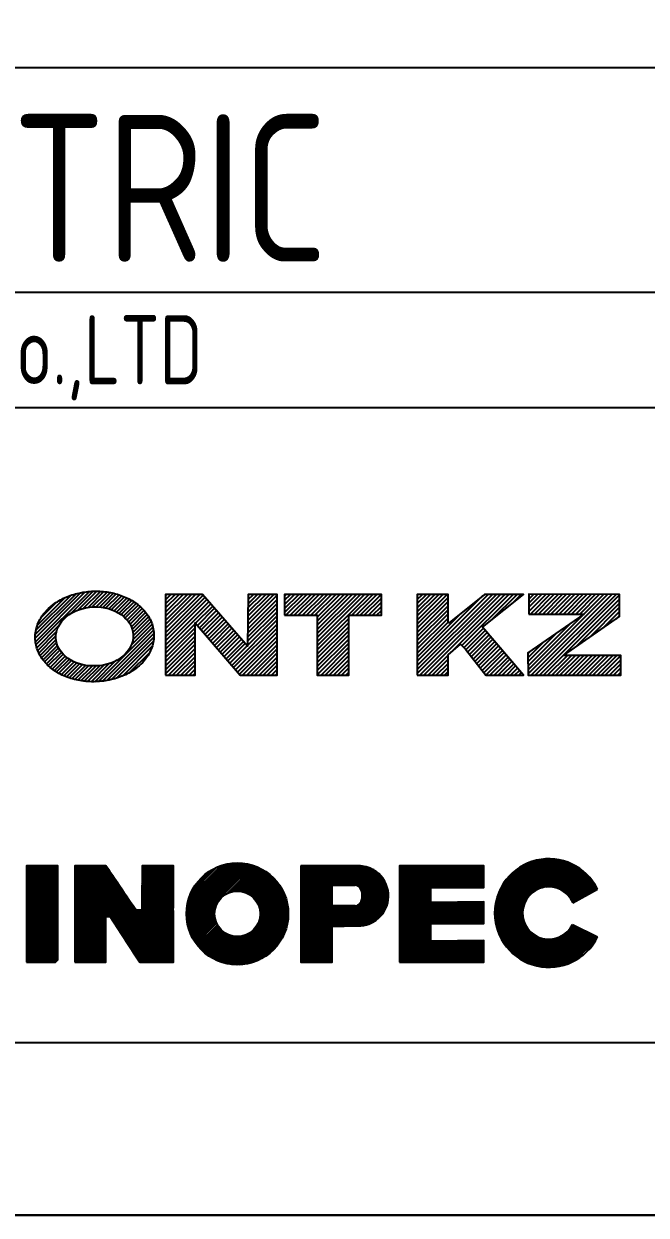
# Model space of a CAD drawing. Extents: x 0 to 594, y 0 to 420.
# Drawn here: x 463.9 to 490.9, y 0 to 51.7 of the extents above; entities that cross this region are included whole.
import ezdxf
from ezdxf.enums import TextEntityAlignment as Align

# ---------------------------------------------------------------- set-up
doc = ezdxf.new("R2010")
doc.units = 0
doc.header["$MEASUREMENT"] = 0
doc.linetypes.add('BORDER_2012_SLN$0$8001.Solid', pattern=[0])
doc.layers.add('BORDER_2012_SLN$0$2', color=7, linetype='Continuous')
doc.layers.add('GT_1', color=7, linetype='Continuous')
for name, color, linetype, lineweight in [('BORDER_2012_SLN$0$BG_Level_1', 7, 'BORDER_2012_SLN$0$8001.Solid', 25), ('BORDER_2012_SLN$0$Level_1', 7, 'BORDER_2012_SLN$0$8001.Solid', 25), ('BORDER_2012_SLN$0$Level_18', 7, 'BORDER_2012_SLN$0$8001.Solid', 25), ('BORDER_2012_SLN$0$LOGO_OUTLINE', 7, 'BORDER_2012_SLN$0$8001.Solid', 25), ('BORDER_2012_SLN$0$S&T_HATCH', 7, 'BORDER_2012_SLN$0$8001.Solid', 25)]:
    doc.layers.add(name, color=color, linetype=linetype, lineweight=lineweight)
doc.styles.add('BORDER_2012_SLN$0$GOST type A', font='GOST type A')
doc.styles.add('BORDER_2012_SLN$0$GOSTtypeA', font='')
doc.styles.get('BORDER_2012_SLN$0$GOSTtypeA').set_extended_font_data('GOST type A')

# ---------------------------------------------------------------- blocks, each defined once
blk = doc.blocks.new('BORDER_2012_SLN')
at = {"lineweight": -3}
for p, q in [((470.023, 25.463), (471.509, 26.95)), ((470.023, 25.642), (471.33, 26.95)), ((470.023, 25.821), (471.151, 26.95)), ((470.023, 26), (470.972, 26.95)), ((470.023, 26.179), (470.794, 26.95)), ((470.023, 26.357), (470.615, 26.95)), ((470.023, 26.536), (470.436, 26.95)), ((470.023, 26.715), (470.257, 26.95)), ((470.023, 26.894), (470.078, 26.95)), ((470.023, 25.284), (471.656, 26.918)), ((473.595, 25.637), (474.869, 26.911)), ((473.597, 25.818), (474.729, 26.95)), ((473.599, 25.999), (474.55, 26.95)), ((473.601, 26.18), (474.371, 26.95)), ((473.603, 26.361), (474.192, 26.95)), ((473.606, 26.542), (474.013, 26.95)), ((473.608, 26.723), (473.835, 26.95)), ((473.61, 26.904), (473.656, 26.95)), ((475.19, 26.159), (475.981, 26.95)), ((475.19, 26.337), (475.802, 26.95)), ((475.19, 26.516), (475.623, 26.95)), ((475.19, 26.695), (475.445, 26.95)), ((475.19, 26.874), (475.266, 26.95)), ((475.25, 26.039), (476.16, 26.95)), ((475.429, 26.039), (476.339, 26.95)), ((475.607, 26.039), (476.518, 26.95)), ((475.786, 26.039), (476.697, 26.95)), ((475.965, 26.039), (476.876, 26.95)), ((476.144, 26.039), (477.054, 26.95)), ((476.323, 26.039), (477.233, 26.95)), ((476.502, 26.039), (477.412, 26.95)), ((476.607, 24.713), (478.843, 26.95)), ((476.607, 24.892), (478.664, 26.95)), ((476.607, 25.071), (478.486, 26.95)), ((476.607, 25.25), (478.307, 26.95)), ((476.607, 25.429), (478.128, 26.95)), ((476.607, 25.608), (477.949, 26.95)), ((476.607, 25.787), (477.77, 26.95)), ((476.607, 25.966), (477.591, 26.95)), ((478.112, 26.039), (479.022, 26.95)), ((478.291, 26.039), (479.201, 26.95)), ((478.47, 26.039), (479.38, 26.95)), ((480.947, 23.508), (484.389, 26.95)), ((480.947, 23.687), (484.21, 26.95)), ((480.947, 23.866), (484.031, 26.95)), ((480.947, 25.654), (482.242, 26.95)), ((480.947, 25.833), (482.063, 26.95)), ((480.947, 26.012), (481.884, 26.95)), ((480.947, 26.191), (481.705, 26.95)), ((480.947, 26.37), (481.527, 26.95)), ((480.947, 26.549), (481.348, 26.95)), ((480.947, 26.728), (481.169, 26.95)), ((480.947, 26.907), (480.99, 26.95)), ((480.947, 24.044), (483.796, 26.894)), ((481.06, 23.442), (484.568, 26.95)), ((481.239, 23.442), (484.746, 26.95)), ((482.391, 24.415), (484.925, 26.95)), ((482.878, 24.724), (485.104, 26.95)), ((484.186, 25.852), (485.283, 26.95)), ((485.094, 26.582), (485.462, 26.95)), ((485.76, 23.67), (489.041, 26.951)), ((485.765, 23.496), (489.219, 26.951)), ((485.793, 26.387), (486.359, 26.953)), ((485.793, 26.565), (486.181, 26.953)), ((485.793, 26.744), (486.002, 26.953)), ((485.793, 26.923), (485.823, 26.953)), ((485.793, 26.208), (486.538, 26.952)), ((485.857, 26.093), (486.717, 26.952)), ((485.89, 23.442), (489.398, 26.95)), ((486.036, 26.093), (486.896, 26.952)), ((486.069, 23.442), (489.577, 26.95)), ((486.215, 26.093), (487.074, 26.952)), ((486.248, 23.442), (489.729, 26.924)), ((486.394, 26.093), (487.253, 26.952)), ((486.573, 26.093), (487.432, 26.952)), ((486.752, 26.093), (487.611, 26.952)), ((486.931, 26.093), (487.789, 26.952)), ((487.11, 26.093), (487.968, 26.951)), ((487.288, 26.093), (488.147, 26.951)), ((487.467, 26.093), (488.326, 26.951)), ((487.646, 26.093), (488.504, 26.951)), ((487.825, 26.093), (488.683, 26.951)), ((488.004, 26.093), (488.862, 26.951)), ((470.023, 25.105), (471.74, 26.822)), ((470.023, 24.926), (471.823, 26.727)), ((470.023, 24.748), (471.906, 26.631)), ((470.023, 24.569), (471.989, 26.535)), ((471.328, 25.695), (472.072, 26.44)), ((473.591, 25.274), (474.869, 26.553)), ((473.593, 25.455), (474.869, 26.732)), ((478.648, 26.039), (479.394, 26.785)), ((478.827, 26.039), (479.394, 26.606)), ((479.006, 26.039), (479.394, 26.427)), ((480.947, 25.475), (482.286, 26.814)), ((480.947, 25.297), (482.286, 26.635)), ((480.947, 25.118), (482.286, 26.456)), ((486.427, 23.442), (489.729, 26.745)), ((487.844, 24.68), (489.729, 26.566)), ((488.425, 25.083), (489.729, 26.387)), ((471.41, 25.599), (472.156, 26.344)), ((471.493, 25.502), (472.239, 26.248)), ((471.576, 25.406), (472.322, 26.152)), ((471.658, 25.31), (472.405, 26.057)), ((471.741, 25.214), (472.488, 25.961)), ((471.824, 25.117), (472.571, 25.865)), ((473.584, 24.731), (474.869, 26.016)), ((473.586, 24.912), (474.869, 26.195)), ((473.588, 25.093), (474.869, 26.374)), ((476.607, 24.535), (477.975, 25.902)), ((479.185, 26.039), (479.394, 26.248)), ((479.364, 26.039), (479.394, 26.069)), ((480.947, 24.939), (482.286, 26.278)), ((480.947, 24.223), (482.869, 26.146)), ((480.947, 24.76), (482.286, 26.099)), ((480.947, 24.581), (482.286, 25.92)), ((489.007, 25.485), (489.729, 26.208)), ((489.588, 25.888), (489.729, 26.029)), ((470.023, 24.39), (471.308, 25.675)), ((470.023, 24.211), (471.308, 25.496)), ((471.906, 25.021), (472.655, 25.77)), ((471.989, 24.925), (472.738, 25.674)), ((472.071, 24.829), (472.821, 25.578)), ((472.154, 24.732), (472.904, 25.482)), ((472.237, 24.636), (472.987, 25.387)), ((472.898, 23.866), (474.869, 25.837)), ((472.981, 23.77), (474.869, 25.658)), ((473.063, 23.674), (474.869, 25.48)), ((476.607, 24.356), (477.975, 25.724)), ((476.607, 24.177), (477.975, 25.545)), ((476.607, 23.998), (477.975, 25.366)), ((480.947, 24.402), (482.288, 25.743)), ((482.968, 24.634), (483.821, 25.488)), ((483.055, 24.542), (483.903, 25.391)), ((485.755, 23.844), (487.616, 25.705)), ((470.023, 24.032), (471.308, 25.317)), ((470.023, 23.853), (471.308, 25.138)), ((470.023, 23.674), (471.308, 24.959)), ((472.319, 24.54), (473.07, 25.291)), ((472.402, 24.444), (473.154, 25.195)), ((472.485, 24.348), (473.237, 25.1)), ((472.567, 24.251), (473.32, 25.004)), ((472.65, 24.155), (473.403, 24.908)), ((473.146, 23.578), (474.869, 25.301)), ((473.229, 23.481), (474.869, 25.122)), ((473.368, 23.442), (474.869, 24.943)), ((476.607, 23.819), (477.975, 25.187)), ((476.607, 23.64), (477.975, 25.008)), ((476.607, 23.461), (477.975, 24.829)), ((483.133, 24.442), (483.985, 25.294)), ((483.212, 24.342), (484.067, 25.197)), ((483.291, 24.242), (484.149, 25.1)), ((483.369, 24.141), (484.231, 25.003)), ((483.448, 24.041), (484.313, 24.906)), ((485.746, 24.192), (486.454, 24.9)), ((485.75, 24.018), (487.035, 25.303)), ((470.023, 23.495), (471.308, 24.781)), ((470.148, 23.442), (471.308, 24.602)), ((470.327, 23.442), (471.308, 24.423)), ((472.733, 24.059), (473.486, 24.813)), ((472.815, 23.963), (473.569, 24.717)), ((473.547, 23.442), (474.869, 24.764)), ((473.726, 23.442), (474.869, 24.585)), ((473.905, 23.442), (474.869, 24.406)), ((476.772, 23.447), (477.975, 24.65)), ((476.951, 23.447), (477.975, 24.471)), ((481.418, 23.442), (482.286, 24.31)), ((483.527, 23.941), (484.395, 24.809)), ((483.606, 23.841), (484.477, 24.713)), ((483.684, 23.741), (484.559, 24.616)), ((483.763, 23.641), (484.641, 24.519)), ((483.842, 23.54), (484.723, 24.422)), ((483.922, 23.442), (484.805, 24.325)), ((485.741, 24.366), (485.872, 24.498)), ((470.506, 23.442), (471.308, 24.244)), ((470.685, 23.442), (471.308, 24.065)), ((470.864, 23.442), (471.308, 23.886)), ((474.084, 23.442), (474.869, 24.227)), ((474.262, 23.442), (474.869, 24.048)), ((474.441, 23.442), (474.869, 23.87)), ((477.13, 23.447), (477.975, 24.293)), ((477.309, 23.447), (477.975, 24.114)), ((477.488, 23.447), (477.975, 23.935)), ((481.597, 23.442), (482.286, 24.131)), ((481.776, 23.442), (482.286, 23.952)), ((484.101, 23.442), (484.887, 24.228)), ((484.28, 23.442), (484.969, 24.131)), ((484.459, 23.442), (485.051, 24.034)), ((484.638, 23.442), (485.133, 23.937)), ((484.817, 23.442), (485.215, 23.841)), ((486.605, 23.442), (487.462, 24.299)), ((486.784, 23.442), (487.641, 24.299)), ((486.963, 23.442), (487.82, 24.299)), ((487.142, 23.442), (487.999, 24.299)), ((487.321, 23.442), (488.178, 24.299)), ((487.5, 23.442), (488.357, 24.299)), ((487.679, 23.442), (488.535, 24.299)), ((487.858, 23.442), (488.714, 24.299)), ((488.036, 23.442), (488.893, 24.299)), ((488.215, 23.442), (489.072, 24.299)), ((488.394, 23.442), (489.251, 24.299)), ((488.573, 23.442), (489.43, 24.299)), ((488.752, 23.442), (489.609, 24.299)), ((488.931, 23.442), (489.78, 24.291)), ((489.11, 23.442), (489.78, 24.112)), ((489.289, 23.442), (489.78, 23.933)), ((471.043, 23.442), (471.308, 23.707)), ((471.221, 23.442), (471.308, 23.528)), ((474.62, 23.442), (474.869, 23.691)), ((474.799, 23.442), (474.869, 23.512)), ((477.667, 23.447), (477.975, 23.756)), ((477.845, 23.447), (477.975, 23.577)), ((481.954, 23.442), (482.286, 23.773)), ((482.133, 23.442), (482.286, 23.594)), ((484.995, 23.442), (485.297, 23.744)), ((485.174, 23.442), (485.379, 23.647)), ((485.353, 23.442), (485.461, 23.55)), ((485.532, 23.442), (485.543, 23.453)), ((489.468, 23.442), (489.78, 23.754)), ((489.646, 23.442), (489.78, 23.576)), ((463.993, 13.818), (465.34, 15.165)), ((463.993, 13.952), (465.205, 15.165)), ((463.993, 14.086), (465.071, 15.165)), ((463.993, 14.221), (464.937, 15.165)), ((463.993, 14.355), (464.803, 15.165)), ((463.993, 14.489), (464.668, 15.165)), ((463.993, 14.623), (464.534, 15.165)), ((463.993, 14.758), (464.4, 15.165)), ((463.993, 14.892), (464.266, 15.165)), ((463.993, 15.026), (464.131, 15.165)), ((463.993, 15.16), (463.997, 15.165)), ((463.993, 13.863), (465.295, 15.165)), ((463.993, 13.997), (465.161, 15.165)), ((463.993, 14.131), (465.026, 15.165)), ((463.993, 14.265), (464.892, 15.165)), ((463.993, 14.4), (464.758, 15.165)), ((463.993, 14.534), (464.624, 15.165)), ((463.993, 14.668), (464.489, 15.165)), ((463.993, 14.802), (464.355, 15.165)), ((463.993, 14.937), (464.221, 15.165)), ((463.993, 15.071), (464.087, 15.165)), ((463.993, 13.728), (465.35, 15.086)), ((463.993, 13.683), (465.35, 15.041)), ((466.082, 13.893), (467.354, 15.165)), ((466.082, 14.027), (467.219, 15.165)), ((466.082, 14.161), (467.085, 15.165)), ((466.082, 14.296), (466.951, 15.165)), ((466.082, 14.43), (466.817, 15.165)), ((466.082, 14.564), (466.682, 15.165)), ((466.082, 14.698), (466.548, 15.165)), ((466.082, 14.833), (466.414, 15.165)), ((466.082, 14.967), (466.28, 15.165)), ((466.082, 15.101), (466.145, 15.165)), ((466.082, 13.938), (467.309, 15.165)), ((466.082, 14.072), (467.175, 15.165)), ((466.082, 14.206), (467.04, 15.165)), ((466.082, 14.34), (466.906, 15.165)), ((466.082, 14.475), (466.772, 15.165)), ((466.082, 14.609), (466.638, 15.165)), ((466.082, 14.743), (466.503, 15.165)), ((466.082, 14.877), (466.369, 15.165)), ((466.082, 15.012), (466.235, 15.165)), ((466.082, 15.146), (466.1, 15.165)), ((466.082, 13.803), (467.441, 15.163)), ((466.082, 13.759), (467.459, 15.136)), ((466.082, 13.669), (467.495, 15.082)), ((466.082, 13.624), (467.513, 15.056)), ((466.082, 13.535), (467.549, 15.002)), ((468.999, 13.722), (470.363, 15.086)), ((469, 13.857), (470.307, 15.165)), ((469, 13.902), (470.263, 15.165)), ((469, 13.767), (470.364, 15.132)), ((469.001, 13.992), (470.173, 15.165)), ((469.001, 14.127), (470.039, 15.165)), ((469.001, 14.037), (470.128, 15.165)), ((469.001, 14.172), (469.994, 15.165)), ((469.002, 14.262), (469.905, 15.165)), ((469.002, 14.397), (469.77, 15.165)), ((469.002, 14.307), (469.86, 15.165)), ((469.003, 14.532), (469.636, 15.165)), ((469.003, 14.442), (469.726, 15.165)), ((469.003, 14.577), (469.591, 15.165)), ((469.004, 14.667), (469.502, 15.165)), ((469.004, 14.802), (469.368, 15.165)), ((469.004, 14.712), (469.457, 15.165)), ((469.005, 14.937), (469.233, 15.165)), ((469.005, 14.847), (469.323, 15.165)), ((469.005, 14.982), (469.188, 15.165)), ((469.006, 15.071), (469.099, 15.165)), ((469.006, 15.116), (469.054, 15.165)), ((470.931, 13.103), (473.121, 15.293)), ((470.932, 13.015), (473.209, 15.292)), ((470.932, 13.149), (473.075, 15.292)), ((470.934, 12.972), (473.252, 15.29)), ((470.937, 13.243), (472.981, 15.287)), ((470.94, 12.888), (473.336, 15.285)), ((470.941, 13.292), (472.932, 15.283)), ((470.944, 12.847), (473.377, 15.281)), ((470.953, 13.394), (472.83, 15.271)), ((470.954, 12.768), (473.456, 15.271)), ((470.96, 12.729), (473.495, 15.265)), ((470.961, 13.447), (472.777, 15.263)), ((470.973, 12.653), (473.571, 15.251)), ((470.981, 12.616), (473.608, 15.243)), ((470.983, 13.558), (472.666, 15.241)), ((470.996, 13.616), (472.608, 15.228)), ((470.998, 12.543), (473.681, 15.226)), ((471.007, 12.508), (473.716, 15.217)), ((471.027, 12.438), (473.786, 15.197)), ((471.031, 13.741), (472.484, 15.193)), ((471.038, 12.404), (473.82, 15.187)), ((471.053, 13.807), (472.417, 15.171)), ((471.11, 13.953), (472.271, 15.114)), ((471.147, 14.035), (472.189, 15.077)), ((472.679, 13.956), (473.887, 15.164)), ((472.764, 13.996), (473.919, 15.152)), ((472.898, 14.041), (473.984, 15.127)), ((472.955, 14.054), (474.015, 15.113)), ((473.059, 14.068), (474.077, 15.086)), ((473.107, 14.071), (474.107, 15.071)), ((473.195, 14.07), (474.167, 15.041)), ((473.237, 14.067), (474.196, 15.026)), ((475.9, 13.028), (478.037, 15.165)), ((475.9, 13.166), (477.898, 15.165)), ((475.9, 13.304), (477.76, 15.165)), ((475.9, 13.442), (477.622, 15.165)), ((475.9, 13.58), (477.484, 15.165)), ((475.9, 13.074), (477.991, 15.165)), ((475.9, 13.212), (477.852, 15.165)), ((475.9, 13.35), (477.714, 15.165)), ((475.9, 13.488), (477.576, 15.165)), ((475.9, 13.626), (477.438, 15.165)), ((475.9, 13.718), (477.346, 15.165)), ((475.9, 13.857), (477.208, 15.165)), ((475.9, 13.995), (477.07, 15.165)), ((475.9, 14.133), (476.932, 15.165)), ((475.9, 14.271), (476.793, 15.165)), ((475.9, 14.409), (476.655, 15.165)), ((475.9, 14.547), (476.517, 15.165)), ((475.9, 14.685), (476.379, 15.165)), ((475.9, 13.765), (477.3, 15.165)), ((475.9, 13.903), (477.162, 15.165)), ((475.9, 14.041), (477.024, 15.165)), ((475.9, 14.179), (476.886, 15.165)), ((475.9, 14.317), (476.747, 15.165)), ((475.9, 14.455), (476.609, 15.165)), ((475.9, 14.593), (476.471, 15.165)), ((475.9, 14.824), (476.241, 15.165)), ((475.9, 14.962), (476.103, 15.165)), ((475.9, 15.1), (475.965, 15.165)), ((475.9, 14.731), (476.333, 15.165)), ((475.9, 14.87), (476.195, 15.165)), ((475.9, 15.008), (476.057, 15.165)), ((475.9, 15.146), (475.919, 15.165)), ((475.9, 15.163), (475.902, 15.165)), ((477.288, 14.324), (478.129, 15.165)), ((477.334, 14.324), (478.175, 15.165)), ((477.427, 14.324), (478.267, 15.165)), ((477.473, 14.324), (478.313, 15.165)), ((477.565, 14.324), (478.405, 15.165)), ((477.611, 14.324), (478.45, 15.164)), ((477.703, 14.324), (478.536, 15.157)), ((477.749, 14.324), (478.576, 15.152)), ((477.841, 14.324), (478.655, 15.139)), ((477.887, 14.324), (478.693, 15.13)), ((477.979, 14.324), (478.766, 15.111)), ((478.025, 14.324), (478.801, 15.1)), ((478.117, 14.324), (478.869, 15.076)), ((478.163, 14.324), (478.901, 15.063)), ((478.255, 14.324), (478.965, 15.034)), ((478.296, 14.319), (478.995, 15.019)), ((480.182, 12.956), (482.391, 15.165)), ((480.182, 13.09), (482.257, 15.165)), ((480.182, 13.224), (482.122, 15.165)), ((480.182, 13.359), (481.988, 15.165)), ((480.182, 13.493), (481.854, 15.165)), ((480.182, 13.627), (481.72, 15.165)), ((480.182, 13.762), (481.585, 15.165)), ((480.182, 13.896), (481.451, 15.165)), ((480.182, 13.001), (482.346, 15.165)), ((480.182, 13.135), (482.212, 15.165)), ((480.182, 13.269), (482.078, 15.165)), ((480.182, 13.403), (481.943, 15.165)), ((480.182, 13.538), (481.809, 15.165)), ((480.182, 13.672), (481.675, 15.165)), ((480.182, 13.806), (481.541, 15.165)), ((480.182, 13.941), (481.406, 15.165)), ((480.182, 14.03), (481.317, 15.165)), ((480.182, 14.164), (481.183, 15.165)), ((480.182, 14.299), (481.048, 15.165)), ((480.182, 14.433), (480.914, 15.165)), ((480.182, 14.567), (480.78, 15.165)), ((480.182, 14.701), (480.645, 15.165)), ((480.182, 14.836), (480.511, 15.165)), ((480.182, 14.97), (480.377, 15.165)), ((480.182, 15.104), (480.243, 15.165)), ((480.182, 14.075), (481.272, 15.165)), ((480.182, 14.209), (481.138, 15.165)), ((480.182, 14.343), (481.003, 15.165)), ((480.182, 14.478), (480.869, 15.165)), ((480.182, 14.612), (480.735, 15.165)), ((480.182, 14.746), (480.601, 15.165)), ((480.182, 14.88), (480.466, 15.165)), ((480.182, 15.015), (480.332, 15.165)), ((480.182, 15.149), (480.198, 15.165)), ((481.54, 14.225), (482.48, 15.165)), ((481.585, 14.225), (482.525, 15.165)), ((481.675, 14.225), (482.615, 15.165)), ((481.719, 14.225), (482.659, 15.165)), ((481.809, 14.225), (482.749, 15.165)), ((481.854, 14.225), (482.794, 15.165)), ((481.943, 14.225), (482.883, 15.165)), ((481.988, 14.225), (482.928, 15.165)), ((482.077, 14.225), (483.017, 15.165)), ((482.122, 14.225), (483.062, 15.165)), ((482.212, 14.225), (483.152, 15.165)), ((482.256, 14.225), (483.196, 15.165)), ((482.346, 14.225), (483.286, 15.165)), ((482.391, 14.225), (483.331, 15.165)), ((482.48, 14.225), (483.42, 15.165)), ((482.525, 14.225), (483.465, 15.165)), ((482.614, 14.225), (483.554, 15.165)), ((482.659, 14.225), (483.599, 15.165)), ((482.749, 14.225), (483.689, 15.165)), ((482.793, 14.225), (483.733, 15.165)), ((482.883, 14.225), (483.823, 15.165)), ((482.928, 14.225), (483.838, 15.135)), ((483.017, 14.225), (483.838, 15.045)), ((483.062, 14.225), (483.838, 15)), ((484.306, 13.097), (486.677, 15.468)), ((484.307, 13.053), (486.721, 15.467)), ((484.307, 13.187), (486.586, 15.467)), ((484.309, 13.234), (486.54, 15.465)), ((484.311, 12.967), (486.806, 15.463)), ((484.314, 12.925), (486.848, 15.46)), ((484.316, 13.33), (486.443, 15.458)), ((484.321, 13.38), (486.393, 15.453)), ((484.322, 12.844), (486.93, 15.452)), ((484.326, 12.804), (486.97, 15.447)), ((484.335, 13.484), (486.29, 15.438)), ((484.338, 12.726), (487.047, 15.435)), ((484.344, 13.538), (486.236, 15.429)), ((484.345, 12.688), (487.085, 15.429)), ((484.36, 12.614), (487.16, 15.414)), ((484.368, 13.651), (486.123, 15.406)), ((484.368, 12.577), (487.196, 15.405)), ((484.383, 13.71), (486.063, 15.391)), ((484.386, 12.506), (487.268, 15.387)), ((484.396, 12.471), (487.303, 15.378)), ((484.419, 13.837), (485.937, 15.354)), ((484.442, 13.905), (485.869, 15.331)), ((484.501, 14.052), (485.721, 15.273)), ((484.539, 14.135), (485.639, 15.235)), ((484.644, 14.33), (485.444, 15.13)), ((484.726, 14.457), (485.317, 15.047)), ((486.144, 14.129), (487.372, 15.357)), ((486.227, 14.167), (487.406, 15.346)), ((486.362, 14.213), (487.472, 15.323)), ((486.421, 14.227), (487.504, 15.31)), ((486.528, 14.245), (487.568, 15.285)), ((486.578, 14.25), (487.599, 15.271)), ((486.67, 14.252), (487.661, 15.244)), ((486.713, 14.251), (487.691, 15.229)), ((486.796, 14.244), (487.751, 15.199)), ((486.835, 14.239), (487.78, 15.183)), ((486.91, 14.224), (487.837, 15.151)), ((486.946, 14.215), (487.865, 15.135)), ((487.015, 14.195), (487.921, 15.101)), ((487.049, 14.184), (487.948, 15.083)), ((487.113, 14.158), (488.002, 15.047)), ((487.143, 14.144), (488.028, 15.028)), ((463.993, 13.594), (465.35, 14.952)), ((463.993, 13.549), (465.35, 14.907)), ((463.993, 13.46), (465.35, 14.818)), ((463.993, 13.415), (465.35, 14.773)), ((463.993, 13.325), (465.35, 14.683)), ((463.993, 13.281), (465.35, 14.639)), ((463.993, 13.191), (465.35, 14.549)), ((463.993, 13.146), (465.35, 14.504)), ((466.082, 13.49), (467.567, 14.976)), ((466.082, 13.4), (467.603, 14.922)), ((466.082, 13.356), (467.62, 14.895)), ((466.082, 13.266), (467.656, 14.841)), ((466.082, 13.221), (467.674, 14.814)), ((466.082, 13.132), (467.711, 14.761)), ((466.082, 13.087), (467.73, 14.735)), ((466.082, 12.998), (467.766, 14.682)), ((466.082, 12.953), (467.784, 14.655)), ((466.082, 12.863), (467.82, 14.602)), ((466.082, 12.819), (467.838, 14.575)), ((466.082, 12.729), (467.874, 14.522)), ((466.082, 12.684), (467.892, 14.495)), ((468.056, 12.287), (470.364, 14.595)), ((468.074, 12.26), (470.364, 14.55)), ((468.997, 13.318), (470.364, 14.684)), ((468.998, 13.498), (470.364, 14.863)), ((468.998, 13.453), (470.364, 14.819)), ((468.998, 13.363), (470.364, 14.729)), ((468.999, 13.633), (470.364, 14.997)), ((468.999, 13.588), (470.364, 14.953)), ((471.252, 14.23), (471.994, 14.972)), ((471.338, 14.36), (471.864, 14.886)), ((473.316, 14.056), (474.253, 14.993)), ((473.353, 14.048), (474.281, 14.977)), ((473.424, 14.03), (474.337, 14.942)), ((473.458, 14.019), (474.364, 14.925)), ((473.523, 13.995), (474.417, 14.888)), ((473.554, 13.981), (474.443, 14.87)), ((473.614, 13.951), (474.494, 14.831)), ((473.643, 13.935), (474.519, 14.812)), ((473.697, 13.9), (474.568, 14.771)), ((473.724, 13.882), (474.592, 14.751)), ((473.774, 13.843), (474.64, 14.708)), ((473.798, 13.822), (474.663, 14.687)), ((473.844, 13.779), (474.708, 14.643)), ((473.866, 13.756), (474.73, 14.62)), ((473.908, 13.708), (474.774, 14.574)), ((473.927, 13.683), (474.795, 14.55)), ((473.965, 13.631), (474.836, 14.502)), ((477.484, 12.54), (479.5, 14.556)), ((477.578, 12.542), (479.534, 14.498)), ((478.362, 14.293), (479.055, 14.986)), ((478.39, 14.275), (479.084, 14.969)), ((478.439, 14.232), (479.14, 14.933)), ((478.46, 14.207), (479.167, 14.914)), ((478.496, 14.151), (479.218, 14.873)), ((478.498, 13.6), (479.483, 14.586)), ((478.511, 14.12), (479.242, 14.851)), ((478.536, 14.053), (479.293, 14.81)), ((478.546, 14.017), (479.315, 14.786)), ((478.549, 13.744), (479.448, 14.642)), ((478.558, 13.799), (479.426, 14.666)), ((478.559, 13.938), (479.36, 14.739)), ((478.562, 13.895), (479.382, 14.714)), ((483.151, 14.225), (483.838, 14.911)), ((483.196, 14.225), (483.838, 14.866)), ((483.286, 14.225), (483.838, 14.777)), ((483.33, 14.225), (483.838, 14.732)), ((483.42, 14.225), (483.838, 14.642)), ((483.465, 14.225), (483.838, 14.598)), ((483.554, 14.225), (483.838, 14.508)), ((487.203, 14.114), (488.079, 14.99)), ((487.231, 14.098), (488.105, 14.971)), ((487.287, 14.064), (488.154, 14.931)), ((487.313, 14.045), (488.179, 14.911)), ((487.364, 14.007), (488.227, 14.869)), ((487.389, 13.987), (488.25, 14.848)), ((487.437, 13.945), (488.296, 14.805)), ((487.459, 13.923), (488.319, 14.782)), ((487.503, 13.877), (488.363, 14.737)), ((487.524, 13.853), (488.385, 14.714)), ((487.564, 13.804), (488.427, 14.667)), ((487.583, 13.778), (488.448, 14.643)), ((487.619, 13.725), (488.488, 14.594)), ((487.636, 13.697), (488.508, 14.569)), ((487.668, 13.64), (488.547, 14.518)), ((487.683, 13.61), (488.566, 14.493)), ((463.993, 13.057), (465.35, 14.415)), ((463.993, 13.012), (465.35, 14.37)), ((463.993, 12.923), (465.35, 14.28)), ((463.993, 12.878), (465.35, 14.236)), ((463.993, 12.788), (465.35, 14.146)), ((463.993, 12.744), (465.35, 14.101)), ((463.993, 12.654), (465.35, 14.012)), ((463.993, 12.609), (465.35, 13.967)), ((466.082, 12.595), (467.928, 14.441)), ((466.082, 12.55), (467.946, 14.415)), ((466.082, 12.461), (467.982, 14.361)), ((466.082, 12.416), (468, 14.335)), ((466.082, 12.326), (468.036, 14.281)), ((466.082, 12.282), (468.054, 14.254)), ((466.082, 12.192), (468.091, 14.201)), ((466.082, 12.147), (468.109, 14.174)), ((466.082, 12.058), (468.145, 14.121)), ((466.082, 12.013), (468.163, 14.094)), ((466.082, 11.924), (468.199, 14.041)), ((466.082, 11.879), (468.217, 14.014)), ((468.109, 12.206), (470.364, 14.461)), ((468.127, 12.179), (470.364, 14.416)), ((468.162, 12.125), (470.364, 14.326)), ((468.18, 12.097), (470.364, 14.282)), ((468.215, 12.043), (470.364, 14.192)), ((468.233, 12.016), (470.364, 14.147)), ((468.268, 11.962), (470.364, 14.058)), ((468.286, 11.935), (470.364, 14.013)), ((473.982, 13.603), (474.857, 14.478)), ((474.015, 13.547), (474.896, 14.428)), ((474.03, 13.517), (474.915, 14.402)), ((474.058, 13.455), (474.953, 14.35)), ((474.07, 13.423), (474.971, 14.324)), ((474.092, 13.355), (475.007, 14.27)), ((474.102, 13.32), (475.024, 14.242)), ((474.117, 13.246), (475.057, 14.186)), ((474.12, 12.935), (475.163, 13.978)), ((474.123, 13.207), (475.073, 14.158)), ((474.126, 12.986), (475.149, 14.009)), ((474.13, 13.124), (475.105, 14.099)), ((474.131, 13.081), (475.12, 14.07)), ((475.9, 12.936), (477.258, 14.294)), ((475.9, 12.89), (477.258, 14.248)), ((475.9, 12.798), (477.258, 14.155)), ((475.9, 12.752), (477.258, 14.109)), ((475.9, 12.66), (477.258, 14.017)), ((475.9, 12.613), (477.258, 13.971)), ((477.625, 12.543), (479.55, 14.468)), ((477.718, 12.544), (479.58, 14.406)), ((477.765, 12.545), (479.595, 14.375)), ((477.859, 12.546), (479.621, 14.309)), ((477.905, 12.547), (479.633, 14.275)), ((477.999, 12.549), (479.654, 14.204)), ((478.046, 12.549), (479.664, 14.167)), ((478.139, 12.551), (479.68, 14.091)), ((478.186, 12.552), (479.686, 14.052)), ((478.28, 12.553), (479.696, 13.969)), ((480.182, 12.866), (481.54, 14.224)), ((480.182, 12.822), (481.54, 14.18)), ((480.182, 12.732), (481.54, 14.09)), ((480.182, 12.687), (481.54, 14.045)), ((483.599, 14.225), (483.838, 14.463)), ((483.689, 14.225), (483.838, 14.374)), ((483.733, 14.225), (483.838, 14.329)), ((483.823, 14.225), (483.838, 14.24)), ((487.755, 13.592), (488.603, 14.44)), ((487.856, 13.649), (488.621, 14.413)), ((488.059, 13.762), (488.656, 14.359)), ((488.16, 13.818), (488.673, 14.331)), ((488.363, 13.931), (488.706, 14.275)), ((488.464, 13.988), (488.722, 14.246)), ((488.667, 14.101), (488.753, 14.187)), ((463.993, 12.52), (465.35, 13.878)), ((463.993, 12.475), (465.35, 13.833)), ((463.993, 12.386), (465.35, 13.743)), ((463.993, 12.341), (465.35, 13.699)), ((463.993, 12.251), (465.35, 13.609)), ((463.993, 12.207), (465.35, 13.564)), ((463.993, 12.117), (465.35, 13.475)), ((466.082, 11.789), (468.253, 13.961)), ((466.082, 11.745), (468.271, 13.934)), ((466.082, 11.655), (468.307, 13.881)), ((467.443, 12.971), (468.325, 13.854)), ((467.529, 12.968), (468.361, 13.8)), ((467.572, 12.967), (468.379, 13.774)), ((467.633, 12.938), (468.415, 13.72)), ((467.651, 12.911), (468.433, 13.694)), ((467.686, 12.857), (468.469, 13.64)), ((467.705, 12.831), (468.487, 13.613)), ((467.742, 12.778), (468.524, 13.56)), ((467.76, 12.751), (468.542, 13.533)), ((467.794, 12.696), (468.578, 13.48)), ((467.812, 12.669), (468.596, 13.453)), ((468.321, 11.88), (470.364, 13.924)), ((468.339, 11.853), (470.364, 13.879)), ((468.374, 11.799), (470.364, 13.789)), ((468.391, 11.772), (470.364, 13.745)), ((468.427, 11.718), (470.364, 13.655)), ((468.444, 11.691), (470.364, 13.61)), ((468.48, 11.636), (470.364, 13.521)), ((468.497, 11.609), (470.364, 13.476)), ((471.06, 12.337), (472.268, 13.545)), ((471.072, 12.305), (472.228, 13.46)), ((472.507, 10.965), (475.259, 13.717)), ((472.542, 10.955), (475.27, 13.682)), ((472.613, 10.936), (475.288, 13.612)), ((472.649, 10.927), (475.297, 13.575)), ((472.723, 10.912), (475.312, 13.502)), ((472.76, 10.905), (475.319, 13.464)), ((473.898, 12.445), (475.238, 13.785)), ((474.001, 12.593), (475.226, 13.818)), ((474.076, 12.757), (475.202, 13.884)), ((474.096, 12.822), (475.19, 13.916)), ((475.9, 12.521), (477.258, 13.879)), ((475.9, 12.475), (477.258, 13.833)), ((475.9, 12.383), (477.258, 13.741)), ((475.9, 12.337), (477.258, 13.695)), ((475.9, 12.245), (477.258, 13.603)), ((475.9, 12.199), (477.258, 13.557)), ((475.9, 12.107), (477.258, 13.465)), ((478.327, 12.554), (479.699, 13.926)), ((478.421, 12.556), (479.701, 13.836)), ((478.468, 12.557), (479.699, 13.788)), ((478.568, 12.565), (479.69, 13.687)), ((478.622, 12.573), (479.681, 13.632)), ((478.741, 12.6), (479.655, 13.514)), ((478.807, 12.62), (479.635, 13.448)), ((480.182, 12.598), (481.54, 13.956)), ((480.182, 12.553), (481.54, 13.911)), ((480.182, 12.464), (481.54, 13.821)), ((480.182, 12.419), (481.54, 13.777)), ((480.182, 12.329), (481.54, 13.687)), ((480.182, 12.285), (481.54, 13.642)), ((480.182, 11.345), (482.424, 13.586)), ((480.182, 11.39), (482.379, 13.586)), ((480.182, 11.479), (482.288, 13.585)), ((480.182, 11.524), (482.243, 13.585)), ((480.182, 11.613), (482.153, 13.584)), ((480.182, 11.658), (482.108, 13.584)), ((480.182, 11.748), (482.017, 13.583)), ((480.182, 11.792), (481.972, 13.583)), ((480.182, 11.882), (481.882, 13.582)), ((480.182, 11.927), (481.837, 13.582)), ((480.182, 12.016), (481.747, 13.581)), ((480.182, 12.15), (481.611, 13.58)), ((480.182, 12.061), (481.702, 13.58)), ((480.182, 12.195), (481.566, 13.579)), ((481.579, 12.652), (482.514, 13.587)), ((481.624, 12.653), (482.559, 13.587)), ((481.714, 12.653), (482.649, 13.588)), ((481.759, 12.653), (482.694, 13.589)), ((481.848, 12.653), (482.785, 13.589)), ((481.893, 12.653), (482.83, 13.59)), ((481.983, 12.653), (482.92, 13.59)), ((482.028, 12.654), (482.965, 13.591)), ((482.118, 12.654), (483.055, 13.592)), ((482.162, 12.654), (483.101, 13.592)), ((482.252, 12.654), (483.191, 13.593)), ((482.297, 12.654), (483.236, 13.593)), ((482.387, 12.654), (483.326, 13.594)), ((482.432, 12.655), (483.371, 13.594)), ((482.521, 12.655), (483.462, 13.595)), ((482.566, 12.655), (483.507, 13.595)), ((482.656, 12.655), (483.597, 13.596)), ((482.701, 12.655), (483.642, 13.596)), ((482.791, 12.655), (483.732, 13.597)), ((482.835, 12.656), (483.777, 13.598)), ((482.925, 12.656), (483.838, 13.568)), ((482.97, 12.656), (483.838, 13.524)), ((484.417, 12.402), (485.644, 13.629)), ((484.428, 12.368), (485.606, 13.547)), ((463.993, 12.072), (465.35, 13.43)), ((463.993, 11.983), (465.35, 13.341)), ((463.993, 11.938), (465.35, 13.296)), ((463.993, 11.849), (465.35, 13.206)), ((463.993, 11.804), (465.35, 13.162)), ((463.993, 11.714), (465.35, 13.072)), ((463.993, 11.67), (465.35, 13.027)), ((463.993, 11.58), (465.35, 12.938)), ((466.082, 11.61), (467.439, 12.968)), ((467.846, 12.614), (468.632, 13.4)), ((467.863, 12.587), (468.65, 13.373)), ((467.898, 12.532), (468.686, 13.32)), ((467.915, 12.504), (468.704, 13.293)), ((467.951, 12.45), (468.74, 13.239)), ((467.968, 12.423), (468.782, 13.236)), ((468.004, 12.369), (468.88, 13.246)), ((468.021, 12.342), (468.93, 13.25)), ((468.532, 11.555), (470.364, 13.386)), ((468.55, 11.528), (470.363, 13.341)), ((468.585, 11.474), (470.362, 13.251)), ((468.603, 11.446), (470.363, 13.207)), ((468.638, 11.392), (470.364, 13.118)), ((468.656, 11.365), (470.364, 13.073)), ((468.691, 11.311), (470.364, 12.984)), ((468.709, 11.284), (470.364, 12.939)), ((471.098, 12.24), (472.184, 13.326)), ((471.111, 12.209), (472.171, 13.269)), ((471.139, 12.147), (472.156, 13.165)), ((471.153, 12.117), (472.154, 13.117)), ((471.183, 12.057), (472.154, 13.029)), ((471.199, 12.028), (472.158, 12.987)), ((472.838, 10.893), (475.332, 13.386)), ((472.877, 10.887), (475.337, 13.347)), ((472.959, 10.879), (475.345, 13.266)), ((473, 10.876), (475.348, 13.224)), ((473.086, 10.872), (475.352, 13.138)), ((473.13, 10.872), (475.353, 13.094)), ((473.221, 10.873), (475.351, 13.003)), ((473.268, 10.875), (475.349, 12.956)), ((475.9, 11.232), (478.09, 13.423)), ((475.9, 11.37), (477.952, 13.423)), ((475.9, 11.508), (477.814, 13.423)), ((475.9, 11.647), (477.676, 13.423)), ((475.9, 11.278), (478.044, 13.423)), ((475.9, 11.416), (477.906, 13.423)), ((475.9, 11.554), (477.768, 13.423)), ((475.9, 11.693), (477.63, 13.423)), ((475.9, 11.785), (477.538, 13.423)), ((475.9, 11.923), (477.4, 13.423)), ((475.9, 12.061), (477.261, 13.423)), ((475.9, 11.831), (477.492, 13.423)), ((475.9, 11.969), (477.354, 13.423)), ((477.297, 12.537), (478.182, 13.423)), ((477.344, 12.538), (478.228, 13.423)), ((477.437, 12.54), (478.341, 13.443)), ((478.962, 12.683), (479.573, 13.294)), ((479.069, 12.744), (479.516, 13.191)), ((483.06, 12.656), (483.838, 13.434)), ((483.105, 12.656), (483.838, 13.389)), ((483.194, 12.656), (483.838, 13.3)), ((483.239, 12.657), (483.838, 13.255)), ((483.329, 12.657), (483.838, 13.166)), ((483.374, 12.657), (483.838, 13.121)), ((483.463, 12.657), (483.838, 13.031)), ((483.508, 12.657), (483.838, 12.987)), ((484.451, 12.302), (485.56, 13.411)), ((484.463, 12.269), (485.546, 13.352)), ((484.489, 12.205), (485.529, 13.245)), ((484.502, 12.174), (485.524, 13.196)), ((484.53, 12.112), (485.521, 13.104)), ((484.545, 12.082), (485.522, 13.06)), ((484.575, 12.023), (485.529, 12.978)), ((484.59, 11.994), (485.535, 12.938)), ((463.993, 11.535), (465.35, 12.893)), ((463.993, 11.446), (465.35, 12.804)), ((463.993, 11.401), (465.35, 12.759)), ((463.993, 11.312), (465.35, 12.669)), ((463.993, 11.267), (465.35, 12.625)), ((463.993, 11.177), (465.35, 12.535)), ((463.993, 11.133), (465.35, 12.49)), ((466.082, 11.521), (467.439, 12.879)), ((466.082, 11.476), (467.439, 12.834)), ((466.082, 11.387), (467.439, 12.744)), ((466.082, 11.342), (467.439, 12.7)), ((466.082, 11.252), (467.439, 12.61)), ((466.082, 11.208), (467.439, 12.565)), ((466.082, 11.118), (467.439, 12.476)), ((466.082, 11.073), (467.439, 12.431)), ((468.744, 11.229), (470.364, 12.849)), ((468.762, 11.202), (470.364, 12.805)), ((468.797, 11.148), (470.364, 12.715)), ((468.815, 11.121), (470.364, 12.67)), ((468.85, 11.067), (470.364, 12.581)), ((468.867, 11.04), (470.364, 12.536)), ((468.904, 10.987), (470.364, 12.447)), ((471.231, 11.971), (472.168, 12.908)), ((471.247, 11.943), (472.176, 12.871)), ((471.282, 11.888), (472.194, 12.8)), ((471.299, 11.86), (472.205, 12.766)), ((471.336, 11.807), (472.229, 12.701)), ((471.354, 11.781), (472.243, 12.67)), ((471.393, 11.73), (472.273, 12.61)), ((471.413, 11.705), (472.289, 12.582)), ((471.453, 11.656), (472.324, 12.527)), ((471.474, 11.632), (472.342, 12.501)), ((471.516, 11.585), (472.381, 12.45)), ((471.537, 11.561), (472.402, 12.426)), ((473.365, 10.883), (475.341, 12.859)), ((473.416, 10.889), (475.336, 12.809)), ((473.521, 10.904), (475.32, 12.703)), ((473.576, 10.915), (475.31, 12.648)), ((473.692, 10.941), (475.283, 12.532)), ((473.753, 10.958), (475.266, 12.471)), ((475.9, 11.14), (477.258, 12.498)), ((475.9, 11.094), (477.258, 12.452)), ((480.182, 11.255), (481.54, 12.613)), ((480.182, 11.211), (481.54, 12.568)), ((480.182, 11.121), (481.54, 12.479)), ((480.182, 11.076), (481.54, 12.434)), ((483.598, 12.657), (483.838, 12.897)), ((483.643, 12.658), (483.838, 12.852)), ((483.733, 12.658), (483.838, 12.763)), ((483.778, 12.658), (483.838, 12.718)), ((484.622, 11.936), (485.549, 12.863)), ((484.639, 11.908), (485.558, 12.827)), ((484.673, 11.853), (485.578, 12.758)), ((484.691, 11.825), (485.59, 12.725)), ((484.727, 11.772), (485.616, 12.661)), ((484.745, 11.746), (485.629, 12.63)), ((484.783, 11.694), (485.66, 12.571)), ((484.803, 11.669), (485.676, 12.542)), ((484.842, 11.619), (485.71, 12.487)), ((484.863, 11.595), (485.728, 12.46)), ((486.003, 10.855), (487.738, 12.59)), ((486.073, 10.836), (487.798, 12.561)), ((486.109, 10.827), (487.828, 12.546)), ((486.182, 10.811), (487.888, 12.517)), ((486.219, 10.803), (487.918, 12.502)), ((486.296, 10.79), (487.978, 12.473)), ((486.335, 10.784), (488.009, 12.458)), ((486.414, 10.775), (488.069, 12.429)), ((486.455, 10.771), (488.099, 12.414)), ((487.638, 12.535), (487.707, 12.605)), ((463.993, 11.043), (465.35, 12.401)), ((463.993, 10.998), (465.35, 12.356)), ((464.071, 10.987), (465.35, 12.267)), ((464.116, 10.987), (465.35, 12.222)), ((464.205, 10.987), (465.35, 12.132)), ((464.25, 10.987), (465.35, 12.088)), ((464.339, 10.987), (465.35, 11.998)), ((464.384, 10.987), (465.35, 11.953)), ((466.085, 10.987), (467.439, 12.342)), ((466.129, 10.987), (467.439, 12.297)), ((466.219, 10.987), (467.439, 12.207)), ((466.264, 10.987), (467.439, 12.163)), ((466.353, 10.987), (467.439, 12.073)), ((466.398, 10.987), (467.439, 12.028)), ((466.487, 10.987), (467.439, 11.939)), ((468.949, 10.987), (470.364, 12.402)), ((469.038, 10.987), (470.364, 12.312)), ((469.083, 10.987), (470.364, 12.268)), ((469.173, 10.987), (470.364, 12.178)), ((469.217, 10.987), (470.364, 12.133)), ((469.307, 10.987), (470.364, 12.044)), ((469.352, 10.987), (470.364, 11.999)), ((469.441, 10.987), (470.364, 11.91)), ((471.582, 11.516), (472.446, 12.38)), ((471.604, 11.494), (472.468, 12.358)), ((471.65, 11.451), (472.516, 12.317)), ((471.674, 11.429), (472.541, 12.297)), ((471.722, 11.388), (472.593, 12.259)), ((471.746, 11.368), (472.621, 12.242)), ((471.796, 11.328), (472.678, 12.209)), ((471.822, 11.309), (472.707, 12.194)), ((471.874, 11.271), (472.769, 12.166)), ((471.9, 11.253), (472.801, 12.154)), ((471.954, 11.218), (472.869, 12.132)), ((471.982, 11.2), (472.904, 12.123)), ((472.038, 11.167), (472.978, 12.107)), ((472.067, 11.151), (473.017, 12.101)), ((472.125, 11.119), (473.1, 12.094)), ((472.154, 11.104), (473.144, 12.093)), ((472.215, 11.075), (473.238, 12.098)), ((472.246, 11.061), (473.289, 12.104)), ((472.309, 11.035), (473.402, 12.128)), ((472.341, 11.022), (473.467, 12.149)), ((472.406, 10.998), (473.631, 12.223)), ((472.439, 10.986), (473.779, 12.326)), ((473.885, 11), (475.224, 12.339)), ((473.957, 11.028), (475.197, 12.267)), ((474.118, 11.099), (475.125, 12.106)), ((474.212, 11.148), (475.076, 12.012)), ((475.9, 11.002), (477.258, 12.36)), ((475.931, 10.987), (477.258, 12.314)), ((476.023, 10.987), (477.258, 12.222)), ((476.069, 10.987), (477.258, 12.176)), ((476.161, 10.987), (477.258, 12.084)), ((476.207, 10.987), (477.258, 12.037)), ((476.299, 10.987), (477.258, 11.945)), ((476.345, 10.987), (477.258, 11.899)), ((480.182, 10.987), (481.54, 12.345)), ((480.227, 10.987), (481.54, 12.3)), ((480.316, 10.987), (481.54, 12.21)), ((480.361, 10.987), (481.54, 12.166)), ((480.451, 10.987), (481.54, 12.076)), ((480.495, 10.987), (481.54, 12.031)), ((480.585, 10.987), (481.54, 11.942)), ((480.63, 10.987), (481.54, 11.897)), ((480.764, 10.987), (481.672, 11.895)), ((480.853, 10.987), (481.763, 11.897)), ((480.898, 10.987), (481.809, 11.897)), ((480.988, 10.987), (481.899, 11.899)), ((481.032, 10.987), (481.945, 11.899)), ((481.122, 10.987), (482.036, 11.9)), ((481.167, 10.987), (482.081, 11.901)), ((481.256, 10.987), (482.172, 11.902)), ((481.301, 10.987), (482.217, 11.903)), ((481.39, 10.987), (482.308, 11.904)), ((481.435, 10.987), (482.354, 11.905)), ((481.525, 10.987), (482.444, 11.906)), ((481.569, 10.987), (482.49, 11.907)), ((481.659, 10.987), (482.581, 11.908)), ((481.704, 10.987), (482.626, 11.909)), ((481.793, 10.987), (482.717, 11.91)), ((481.838, 10.987), (482.762, 11.911)), ((481.928, 10.987), (482.853, 11.912)), ((481.972, 10.987), (482.899, 11.913)), ((482.062, 10.987), (482.989, 11.914)), ((482.107, 10.987), (483.035, 11.915)), ((482.196, 10.987), (483.126, 11.916)), ((482.241, 10.987), (483.171, 11.917)), ((482.33, 10.987), (483.262, 11.918)), ((482.375, 10.987), (483.307, 11.919)), ((482.465, 10.987), (483.398, 11.92)), ((482.509, 10.987), (483.444, 11.921)), ((482.599, 10.987), (483.534, 11.922)), ((482.644, 10.987), (483.58, 11.923)), ((482.733, 10.987), (483.671, 11.924)), ((482.778, 10.987), (483.716, 11.925)), ((482.867, 10.987), (483.807, 11.926)), ((482.912, 10.987), (483.838, 11.912)), ((484.904, 11.547), (485.766, 12.409)), ((484.926, 11.523), (485.786, 12.384)), ((484.969, 11.477), (485.829, 12.337)), ((484.991, 11.455), (485.85, 12.314)), ((485.036, 11.411), (485.896, 12.27)), ((485.06, 11.389), (485.92, 12.249)), ((485.107, 11.346), (485.97, 12.209)), ((485.131, 11.326), (485.995, 12.19)), ((485.179, 11.285), (486.049, 12.154)), ((485.204, 11.265), (486.076, 12.137)), ((485.255, 11.226), (486.134, 12.105)), ((485.281, 11.207), (486.164, 12.09)), ((485.333, 11.171), (486.226, 12.063)), ((485.36, 11.153), (486.258, 12.05)), ((485.415, 11.118), (486.324, 12.027)), ((485.443, 11.101), (486.359, 12.017)), ((485.499, 11.068), (486.431, 12)), ((485.528, 11.051), (486.469, 11.993)), ((485.586, 11.02), (486.548, 11.982)), ((485.616, 11.005), (486.59, 11.979)), ((485.677, 10.977), (486.677, 11.977)), ((485.707, 10.963), (486.724, 11.979)), ((485.77, 10.936), (486.823, 11.989)), ((485.802, 10.923), (486.877, 11.998)), ((485.867, 10.899), (486.997, 12.028)), ((485.901, 10.887), (487.065, 12.052)), ((485.968, 10.865), (487.239, 12.136)), ((486.539, 10.765), (488.159, 12.385)), ((486.582, 10.763), (488.189, 12.37)), ((486.67, 10.762), (488.249, 12.341)), ((486.716, 10.762), (488.28, 12.326)), ((486.809, 10.767), (488.34, 12.297)), ((486.858, 10.77), (488.37, 12.283)), ((486.958, 10.781), (488.43, 12.253)), ((487.01, 10.788), (488.46, 12.239)), ((487.118, 10.807), (488.52, 12.209)), ((487.175, 10.819), (488.551, 12.195)), ((487.295, 10.849), (488.611, 12.165)), ((487.358, 10.868), (488.641, 12.151)), ((487.495, 10.915), (488.701, 12.121)), ((487.57, 10.945), (488.731, 12.107)), ((487.738, 11.024), (488.75, 12.036)), ((487.836, 11.078), (488.696, 11.937)), ((464.474, 10.987), (465.35, 11.864)), ((464.518, 10.987), (465.35, 11.819)), ((464.608, 10.987), (465.35, 11.73)), ((464.653, 10.987), (465.35, 11.685)), ((464.742, 10.987), (465.35, 11.595)), ((464.787, 10.987), (465.35, 11.551)), ((464.876, 10.987), (465.35, 11.461)), ((464.921, 10.987), (465.35, 11.416)), ((466.532, 10.987), (467.439, 11.894)), ((466.622, 10.987), (467.439, 11.805)), ((466.666, 10.987), (467.439, 11.76)), ((466.756, 10.987), (467.439, 11.67)), ((466.801, 10.987), (467.439, 11.626)), ((466.89, 10.987), (467.439, 11.536)), ((466.935, 10.987), (467.439, 11.491)), ((467.025, 10.987), (467.439, 11.402)), ((469.486, 10.987), (470.364, 11.865)), ((469.575, 10.987), (470.364, 11.775)), ((469.62, 10.987), (470.364, 11.731)), ((469.71, 10.987), (470.364, 11.641)), ((469.754, 10.987), (470.364, 11.596)), ((469.844, 10.987), (470.364, 11.507)), ((469.889, 10.987), (470.364, 11.462)), ((474.464, 11.311), (474.913, 11.76)), ((476.437, 10.987), (477.258, 11.807)), ((476.483, 10.987), (477.258, 11.761)), ((476.575, 10.987), (477.258, 11.669)), ((476.621, 10.987), (477.258, 11.623)), ((476.713, 10.987), (477.258, 11.531)), ((476.759, 10.987), (477.258, 11.485)), ((476.851, 10.987), (477.258, 11.393)), ((480.719, 10.987), (481.627, 11.895)), ((483.002, 10.987), (483.838, 11.823)), ((483.046, 10.987), (483.838, 11.778)), ((483.136, 10.987), (483.838, 11.689)), ((483.181, 10.987), (483.838, 11.644)), ((483.27, 10.987), (483.838, 11.554)), ((483.315, 10.987), (483.838, 11.51)), ((483.404, 10.987), (483.838, 11.42)), ((488.114, 11.265), (488.508, 11.66)), ((465.011, 10.987), (465.35, 11.327)), ((465.055, 10.987), (465.35, 11.282)), ((465.145, 10.987), (465.35, 11.192)), ((465.19, 10.987), (465.35, 11.148)), ((467.069, 10.987), (467.439, 11.357)), ((467.159, 10.987), (467.439, 11.268)), ((467.204, 10.987), (467.439, 11.223)), ((467.293, 10.987), (467.439, 11.133)), ((467.338, 10.987), (467.439, 11.089)), ((467.427, 10.987), (467.439, 10.999)), ((469.978, 10.987), (470.364, 11.373)), ((470.023, 10.987), (470.364, 11.328)), ((470.113, 10.987), (470.364, 11.238)), ((470.157, 10.987), (470.364, 11.194)), ((470.247, 10.987), (470.364, 11.104)), ((470.292, 10.987), (470.364, 11.059)), ((476.898, 10.987), (477.258, 11.347)), ((476.99, 10.987), (477.258, 11.255)), ((477.036, 10.987), (477.258, 11.209)), ((477.128, 10.987), (477.258, 11.117)), ((477.174, 10.987), (477.258, 11.071)), ((483.449, 10.987), (483.838, 11.375)), ((483.539, 10.987), (483.838, 11.286)), ((483.583, 10.987), (483.838, 11.241)), ((483.673, 10.987), (483.838, 11.152)), ((483.718, 10.987), (483.838, 11.107)), ((483.807, 10.987), (483.838, 11.017))]:
    blk.add_line(p, q, dxfattribs=at)
at = {"linetype": 'BORDER_2012_SLN$0$8001.Solid', "lineweight": 25}
for p, q in [((477.258, 13.423), (477.258, 14.324)), ((487.704, 13.564), (488.768, 14.158)), ((468.902, 10.987), (467.616, 12.965)), ((468.744, 13.233), (468.997, 13.256)), ((487.682, 12.617), (488.775, 12.086))]:
    blk.add_line(p, q, dxfattribs=at)
at = {"linetype": 'BORDER_2012_SLN$0$8001.Solid', "lineweight": 25, "flags": 128}
for points in [[(463.993, 10.987), (465.246, 10.987), (465.35, 11.091), (465.35, 15.165), (463.993, 15.165)], [(466.082, 10.987), (467.439, 10.987), (467.439, 12.971), (467.616, 12.965), (467.688, 12.854), (467.753, 12.762), (467.907, 12.518), (467.956, 12.442), (468.118, 12.192), (468.166, 12.119), (468.223, 12.031), (468.29, 11.928), (468.433, 11.707), (468.497, 11.609), (468.639, 11.391), (468.693, 11.3), (468.842, 11.079), (468.902, 10.987), (470.364, 10.987), (470.364, 13.18), (470.362, 13.255), (470.364, 13.389), (470.364, 14.956), (470.363, 15.047), (470.364, 15.165), (469.006, 15.165), (469.004, 14.654), (469.003, 14.541), (469.003, 14.43), (469.002, 14.222), (469.001, 14.122), (469.001, 14.016), (469, 13.917), (469, 13.807), (468.999, 13.704), (468.999, 13.608), (468.998, 13.493), (468.998, 13.379), (468.997, 13.256), (468.744, 13.233), (468.574, 13.485), (468.494, 13.605), (468.438, 13.687), (468.363, 13.798), (468.25, 13.964), (468.157, 14.103), (468.026, 14.297), (467.948, 14.412), (467.807, 14.621), (467.736, 14.726), (467.648, 14.851), (467.589, 14.944), (467.439, 15.165), (466.082, 15.165)], [(480.182, 10.987), (483.838, 10.987), (483.838, 11.927), (481.54, 11.893), (481.54, 12.136), (481.54, 12.554), (481.54, 12.652), (483.838, 12.658), (483.838, 13.598), (481.54, 13.579), (481.54, 13.702), (481.54, 14.12), (481.54, 14.225), (483.838, 14.225), (483.838, 15.165), (480.182, 15.165)]]:
    blk.add_lwpolyline(points, close=True, dxfattribs=at)
blk.add_lwpolyline([(475.9, 15.165), (475.9, 10.987), (477.258, 10.987), (477.258, 12.537), (478.302, 12.554), (478.505, 12.558, 0.091861), (478.964, 12.684), (479.147, 12.789), (479.28, 12.905), (479.453, 13.078), (479.572, 13.292), (479.625, 13.42, 0.2131), (479.541, 14.486), (479.457, 14.631), (479.363, 14.736), (479.291, 14.812), (479.264, 14.83, 0.066763), (479.058, 14.984, 0.067896), (478.732, 15.12, 0.065021), (478.397, 15.165)], format="xyb", close=True, dxfattribs=at)
at = {"lineweight": -3, "flags": 128}
blk.add_lwpolyline([(478.247, 13.423), (478.247, 13.423), (477.258, 13.423), (477.258, 14.324), (478.247, 14.324)], dxfattribs=at)
at = {"linetype": 'BORDER_2012_SLN$0$8001.Solid', "lineweight": 25}
for radius in [2.211, 0.989]:
    blk.add_circle((473.142, 13.082), radius, dxfattribs=at)
for radius, start in [(2.353, 26.3088), (1.138, 22.7086)]:
    blk.add_arc((486.659, 13.115), radius, start, 334.0644, dxfattribs=at)
blk.add_ellipse((466.945, 25.122), major_axis=(-1.678, -0.066), ratio=0.764283, dxfattribs=at)
blk.add_ellipse((478.247, 13.874), major_axis=(0, 0.451), ratio=0.699878, start_param=3.141593, end_param=6.283185, dxfattribs=at)
blk.add_open_spline([(464.392, 24.812), (464.408, 24.718), (464.46, 24.533), (464.584, 24.274), (464.752, 24.036), (464.957, 23.824), (465.281, 23.571), (465.761, 23.329), (466.403, 23.17), (467.076, 23.141), (467.741, 23.243), (468.359, 23.472), (468.829, 23.782), (469.151, 24.117), (469.343, 24.413), (469.464, 24.713), (469.523, 25.006), (469.525, 25.303), (469.469, 25.595), (469.359, 25.873), (469.2, 26.129), (468.999, 26.359), (468.688, 26.621), (468.233, 26.872), (467.629, 27.048), (466.99, 27.106), (466.349, 27.043), (465.739, 26.864), (465.241, 26.594), (464.863, 26.273), (464.621, 25.962), (464.466, 25.651), (464.383, 25.356), (464.365, 25.142), (464.371, 24.961), (464.38, 24.88), (464.392, 24.812)], degree=3, knots=[0, 0, 0, 0, 0.284829, 0.571271, 0.860573, 1.154063, 1.452869, 2.089495, 2.75004, 3.424218, 4.09716, 4.754401, 5.386808, 5.767398, 6.140266, 6.438075, 6.734063, 7.029367, 7.324915, 7.62172, 7.921077, 8.224478, 8.533289, 9.137941, 9.765362, 10.407797, 11.052808, 11.68719, 12.300974, 12.738866, 13.16538, 13.472548, 13.777184, 14.080656, 14.110931, 14.321211, 14.321211, 14.321211, 14.321211], dxfattribs=at)
at = {"layer": 'BORDER_2012_SLN$0$2'}
for p, q in [((402.905, 49.817), (588.6, 49.817)), ((402.905, 40.067), (588.6, 40.067)), ((402.905, 35.067), (491.985, 35.067))]:
    blk.add_line(p, q, dxfattribs=at)
at = {"layer": 'BORDER_2012_SLN$0$Level_1', "color": 7, "lineweight": -3}
blk.add_line((25.4, 7.5), (588.6, 7.5), dxfattribs=at)
at = {"layer": 'BORDER_2012_SLN$0$Level_18', "color": 7, "lineweight": -3, "flags": 128}
blk.add_lwpolyline([(0, 0), (0, 420), (594, 420), (594, 0)], close=True, dxfattribs=at)
at = {"layer": 'BORDER_2012_SLN$0$LOGO_OUTLINE', "lineweight": -3, "flags": 128}
for points in [[(470.023, 23.442), (471.308, 23.442), (471.308, 25.718), (473.262, 23.442), (474.869, 23.442), (474.869, 26.95), (473.61, 26.95), (473.584, 24.7), (471.629, 26.95), (470.023, 26.95)], [(475.19, 26.039), (476.607, 26.039), (476.607, 23.447), (477.975, 23.447), (477.975, 26.039), (479.394, 26.039), (479.394, 26.95), (475.19, 26.95)], [(480.947, 23.442), (482.286, 23.442), (482.286, 24.326), (482.821, 24.781), (483.035, 24.567), (483.919, 23.442), (485.552, 23.442), (483.785, 25.531), (485.552, 26.95), (483.865, 26.95), (482.339, 25.718), (482.286, 25.745), (482.286, 26.95), (480.947, 26.95)], [(485.793, 26.093), (488.176, 26.093), (485.74, 24.406), (485.766, 23.442), (489.78, 23.442), (489.78, 24.299), (487.293, 24.299), (489.729, 25.986), (489.729, 26.95), (485.793, 26.953)]]:
    blk.add_lwpolyline(points, close=True, dxfattribs=at)
at = {"layer": 'BORDER_2012_SLN$0$S&T_HATCH', "lineweight": -3}
for p, q in [((464.368, 25.042), (466.349, 27.023)), ((464.373, 25.206), (466.142, 26.975)), ((464.379, 24.894), (466.54, 27.054)), ((464.4, 25.393), (465.913, 26.906)), ((464.402, 24.757), (466.719, 27.074)), ((465.936, 26.132), (466.888, 27.084)), ((466.239, 26.275), (467.049, 27.085)), ((466.469, 26.345), (467.203, 27.08)), ((466.666, 26.383), (467.351, 27.068)), ((466.844, 26.402), (467.493, 27.05)), ((467.008, 26.406), (467.629, 27.027)), ((467.16, 26.399), (467.761, 26.999)), ((467.303, 26.382), (467.888, 26.967)), ((467.438, 26.357), (468.01, 26.93)), ((464.463, 25.616), (465.648, 26.8)), ((464.611, 25.923), (465.298, 26.61)), ((467.565, 26.325), (468.129, 26.888)), ((467.686, 26.286), (468.243, 26.843)), ((467.8, 26.241), (468.353, 26.794)), ((467.908, 26.189), (468.459, 26.74)), ((468.01, 26.132), (468.561, 26.683)), ((468.106, 26.068), (468.659, 26.621)), ((468.196, 25.998), (468.753, 26.556)), ((468.279, 25.923), (468.843, 26.487)), ((468.356, 25.84), (468.929, 26.413)), ((468.426, 25.75), (469.011, 26.335)), ((468.488, 25.653), (469.088, 26.253)), ((468.541, 25.546), (469.161, 26.166)), ((468.583, 25.429), (469.229, 26.075)), ((468.612, 25.298), (469.291, 25.978)), ((468.624, 25.15), (469.348, 25.875)), ((464.435, 24.631), (465.395, 25.591)), ((467.117, 23.166), (469.478, 25.526)), ((467.293, 23.182), (469.504, 25.393)), ((468.54, 24.748), (469.442, 25.65)), ((468.608, 24.975), (469.399, 25.766)), ((464.477, 24.513), (465.294, 25.33)), ((464.525, 24.402), (465.267, 25.144)), ((464.58, 24.297), (465.272, 24.989)), ((464.641, 24.198), (465.296, 24.853)), ((467.48, 23.21), (469.519, 25.248)), ((467.682, 23.252), (469.52, 25.09)), ((467.903, 23.313), (469.501, 24.911)), ((464.707, 24.105), (465.335, 24.732)), ((464.778, 24.017), (465.384, 24.623)), ((464.854, 23.933), (465.444, 24.522)), ((464.934, 23.854), (465.511, 24.43)), ((465.019, 23.779), (465.586, 24.346)), ((468.155, 23.405), (469.451, 24.702)), ((468.467, 23.558), (469.341, 24.432)), ((465.108, 23.708), (465.667, 24.268)), ((465.201, 23.642), (465.755, 24.196)), ((465.298, 23.579), (465.85, 24.131)), ((465.399, 23.521), (465.95, 24.071)), ((465.504, 23.466), (466.056, 24.018)), ((465.613, 23.415), (466.168, 23.971)), ((465.725, 23.369), (466.287, 23.93)), ((465.842, 23.326), (466.412, 23.896)), ((465.964, 23.288), (466.544, 23.868)), ((466.089, 23.254), (466.684, 23.849)), ((466.219, 23.224), (466.834, 23.839)), ((466.354, 23.2), (466.993, 23.839)), ((466.494, 23.181), (467.166, 23.853)), ((466.64, 23.167), (467.357, 23.884)), ((466.792, 23.159), (467.575, 23.942)), ((466.951, 23.159), (467.845, 24.053))]:
    blk.add_line(p, q, dxfattribs=at)
at = {"layer": 'BORDER_2012_SLN$0$2', "style": 'BORDER_2012_SLN$0$GOSTtypeA', "width": 0.9}
blk.add_text('Sinopec Shanghai Engineering Co.,LTD ', height=3, dxfattribs=at).set_placement((446.81, 36.067), align=Align.CENTER)
at = {"layer": 'BORDER_2012_SLN$0$BG_Level_1', "color": 7, "style": 'BORDER_2012_SLN$0$GOST type A'}
blk.add_text('PIPING ISOMETRIC', height=6.4, dxfattribs=at).set_placement((420.547, 41.388))

msp = doc.modelspace()

# ---------------------------------------------------------------- linework, layer by layer
at = {"layer": 'GT_1', "flags": 128}
msp.add_lwpolyline([(0, 0), (594, 0), (594, 420), (0, 420), (0, 0)], dxfattribs=at)

# ---------------------------------------------------------------- block references
at = {"linetype": 'Continuous'}
msp.add_blockref('BORDER_2012_SLN', (0, 0), dxfattribs=at)

doc.saveas('drawing.dxf')
